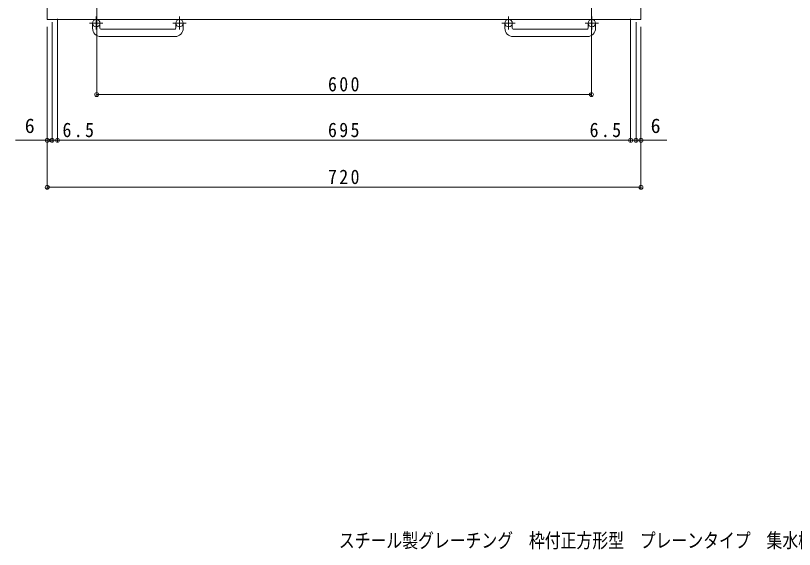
# Model space of a CAD drawing. Units: millimetres, scale not verified. Extents: x -910 to 979, y -818 to 762.
# Drawn here: x -910 to 35, y -818 to -170 of the extents above; entities that cross this region are included whole.
import ezdxf
from ezdxf.enums import TextEntityAlignment as Align

# ---------------------------------------------------------------- set-up
doc = ezdxf.new("R2010")
doc.units = ezdxf.units.MM
doc.header["$LTSCALE"] = 6
doc.header["$PDMODE"] = 32
doc.header["$PDSIZE"] = 4.8
doc.linetypes.add('CHAIN1', pattern=[8, 5, -1, 1, -1])
doc.layers.add('B-1', color=2, linetype='Continuous', lineweight=9)
doc.layers.add('B-4', color=7, linetype='Continuous', lineweight=9)
doc.layers.add('F-0_F-0ﾚｲﾔ', color=2, linetype='Continuous')
doc.styles.add('ＭＳ ゴシック', font='')
doc.styles.get('ＭＳ ゴシック').set_extended_font_data('MS Gothic')

msp = doc.modelspace()

# ---------------------------------------------------------------- linework, layer by layer
at = {"layer": 'B-1'}
for p, q in [((-871.539, 545.294), (-871.539, -174.706)), ((-151.539, 545.294), (-151.539, -174.706)), ((-871.539, -174.706), (-151.539, -174.706)), ((-816.539, -185.307), (-816.539, -179.206)), ((-807.539, -185.307), (-807.539, -179.206)), ((-715.539, -185.307), (-715.539, -179.206)), ((-706.539, -185.307), (-706.539, -179.206)), ((-316.539, -185.307), (-316.539, -179.206)), ((-307.539, -185.307), (-307.539, -179.206)), ((-215.539, -185.307), (-215.539, -179.206)), ((-206.539, -185.307), (-206.539, -179.206)), ((-806.539, -186.306), (-716.539, -186.306)), ((-306.539, -186.306), (-216.539, -186.306)), ((-716.539, -195.307), (-806.539, -195.307)), ((-216.539, -195.307), (-306.539, -195.307))]:
    msp.add_line(p, q, dxfattribs=at)
at = {"layer": 'B-1', "linetype": 'CHAIN1'}
for p, q in [((-803.876, -179.206), (-820.283, -179.206)), ((-812.039, -171.1), (-812.039, -186.696)), ((-702.876, -179.206), (-719.283, -179.206)), ((-711.039, -171.1), (-711.039, -186.696)), ((-303.876, -179.206), (-320.283, -179.206)), ((-312.039, -171.1), (-312.039, -186.696)), ((-202.876, -179.206), (-219.283, -179.206)), ((-211.039, -171.1), (-211.039, -186.696))]:
    msp.add_line(p, q, dxfattribs=at)
at = {"layer": 'B-1'}
for centre in [(-812.039, -179.206), (-711.039, -179.206), (-312.039, -179.206), (-211.039, -179.206)]:
    msp.add_circle(centre, 4.5, dxfattribs=at)
for centre, radius, start, end in [((-806.539, -185.307), 10, 180, 270), ((-806.539, -185.307), 1, 180, 270), ((-716.539, -185.307), 10, 270, 0), ((-716.539, -185.307), 1, 270, 0), ((-306.539, -185.307), 10, 180, 270), ((-306.539, -185.307), 1, 180, 270), ((-216.539, -185.307), 10, 270, 0), ((-216.539, -185.307), 1, 270, 0)]:
    msp.add_arc(centre, radius, start, end, dxfattribs=at)
at = {"layer": 'B-4'}
for p, q in [((-811.539, -123.706), (-811.539, -267.513)), ((-211.539, -123.706), (-211.539, -267.513)), ((-865.539, -177.706), (-865.539, -323.035)), ((-859.039, -173.706), (-859.039, -323.035)), ((-164.04, -173.706), (-164.04, -323.035)), ((-157.539, -177.706), (-157.539, -323.035)), ((-871.539, -183.706), (-871.539, -379.984)), ((-151.539, -183.706), (-151.539, -379.984)), ((-811.539, -265.713), (-211.539, -265.713)), ((-909.88, -321.235), (-120.025, -321.235)), ((-871.539, -330.235), (-871.539, -323.035)), ((-151.539, -330.235), (-151.539, -323.035)), ((-871.539, -378.184), (-151.539, -378.184))]:
    msp.add_line(p, q, dxfattribs=at)
for p in [(-811.539, -265.713), (-211.539, -265.713), (-871.539, -321.235), (-865.539, -321.235), (-859.039, -321.235), (-164.04, -321.235), (-157.539, -321.235), (-151.539, -321.235), (-871.539, -378.184), (-151.539, -378.184)]:
    msp.add_point(p, dxfattribs=at)

# ---------------------------------------------------------------- texts
at = {"layer": 'B-4', "color": 2, "style": 'ＭＳ ゴシック'}
for p in [(-898.723, -317.635), (-139.747, -317.635)]:
    msp.add_text('6', height=17.6, dxfattribs=at).set_placement(p, align=Align.BOTTOM_LEFT)
at = {"layer": 'B-4', "color": 2, "char_height": 17.6, "attachment_point": 7, "style": 'ＭＳ ゴシック'}
for s, insert in [('\\T1.27;\\W0.9;600', (-531.039, -262.113)), ('\\T1.27;\\W0.9;6.5', (-852.985, -317.635)), ('\\T1.27;\\W0.9;695', (-531.039, -317.635)), ('\\T1.27;\\W0.9;6.5', (-213.791, -317.635)), ('\\T1.27;\\W0.9;720', (-531.039, -374.584))]:
    msp.add_mtext(s, dxfattribs=dict(at, insert=insert))
at = {"layer": 'F-0_F-0ﾚｲﾔ', "style": 'ＭＳ ゴシック', "width": 0.8}
msp.add_text('スチール製グレーチング\u3000枠付正方形型\u3000プレーンタイプ\u3000集水桝用\u3000ＨＳＣ\u3000６６３８', height=17.6, dxfattribs=at).set_placement((-517.844, -820.782), align=Align.BOTTOM_LEFT)

doc.saveas('drawing.dxf')
